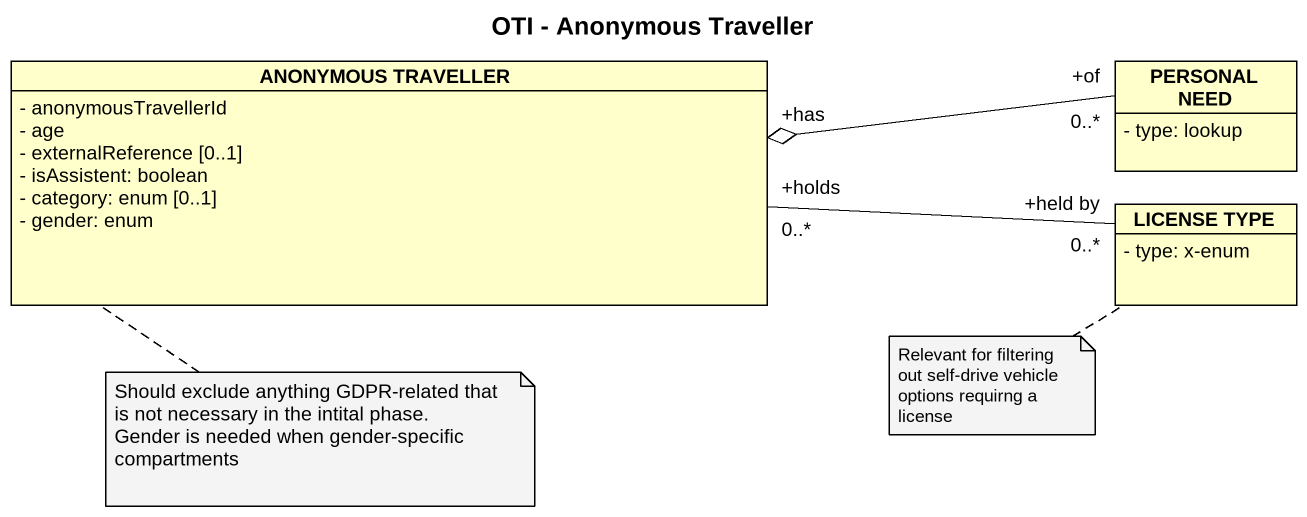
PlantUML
@startuml
title OTI - Anonymous Traveller
hide circle
hide empty members
skinparam classAttributeIconSize 0
class "ANONYMOUS TRAVELLER" as ANONYMOUS_TRAVELLER {
  - anonymousTravellerId
  - age
  - externalReference [0..1]
  - isAssistent: boolean
  - category: enum [0..1]
  - gender: enum
}
class "PERSONAL NEED" as PERSONAL_NEED {
  - type: lookup
}
class "LICENSE TYPE" as LICENSE_TYPE {
  - type: x-enum
}
ANONYMOUS_TRAVELLER "+has" o-right- "+of\n0..*" PERSONAL_NEED
ANONYMOUS_TRAVELLER "+holds\n0..*" -right- "+held by\n0..*" LICENSE_TYPE
note bottom of ANONYMOUS_TRAVELLER
  Should exclude anything GDPR-related that is not necessary in the intital phase.
  Gender is needed when gender-specific compartments
end note
note bottom of LICENSE_TYPE : Relevant for filtering out self-drive vehicle options requirng a license
@enduml
